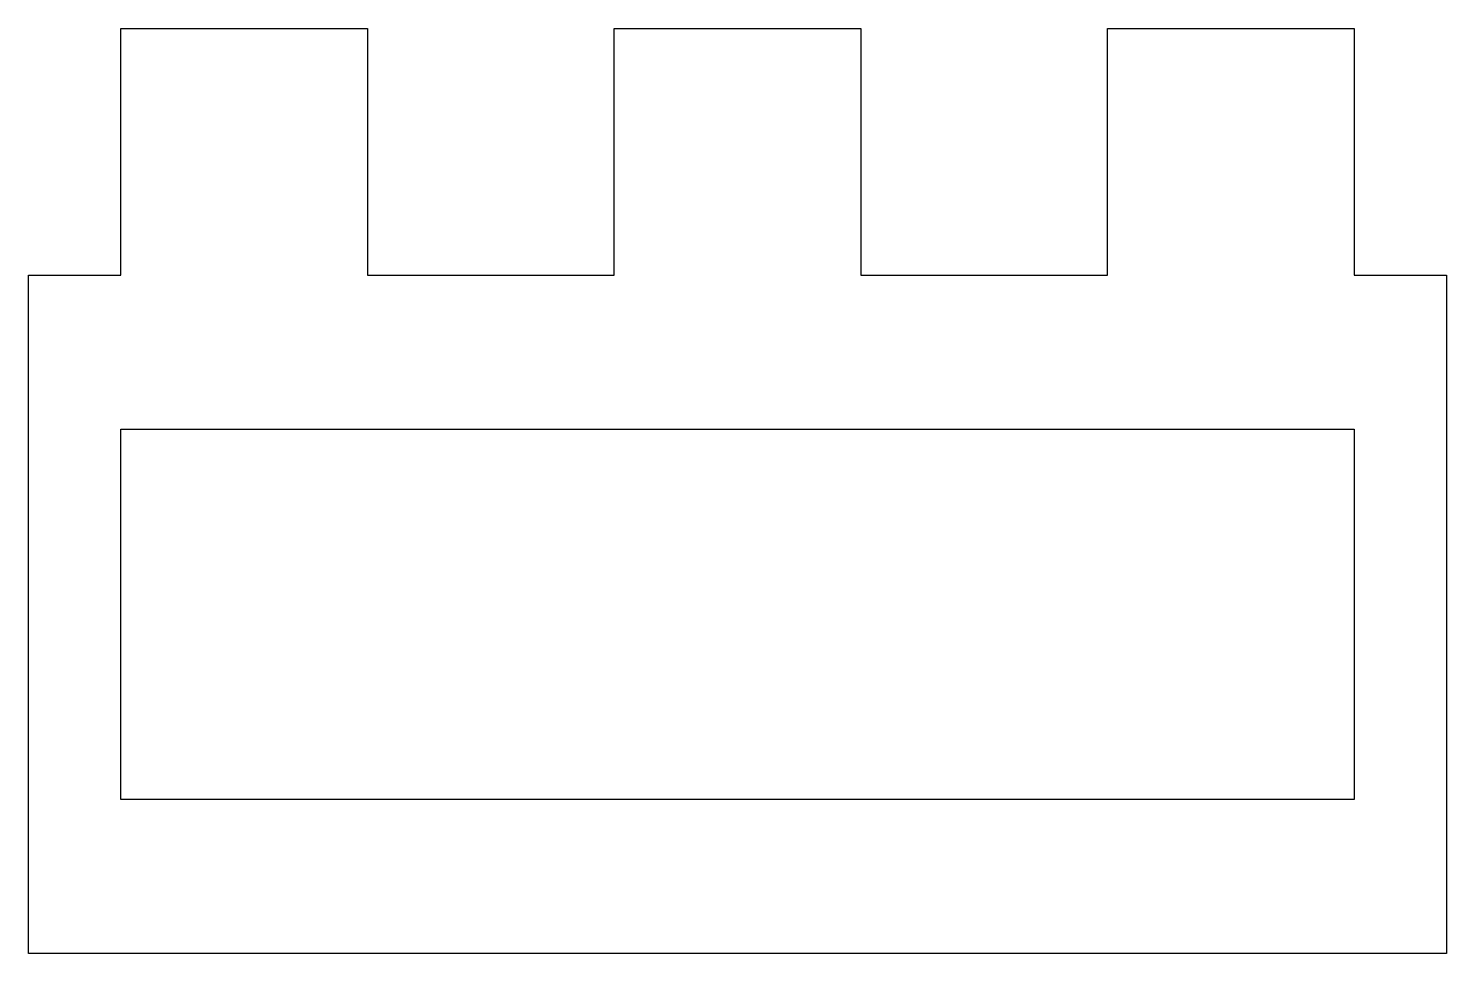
# Model space of a CAD drawing. Header units: millimetres. Extents: x -11.5 to 11.5, y -5.5 to 9.5.
import ezdxf

# ---------------------------------------------------------------- set-up
doc = ezdxf.new("R2010")
doc.units = ezdxf.units.MM
doc.layers.get('0').update_dxf_attribs({"linetype": 'CONTINUOUS'})

msp = doc.modelspace()

# ---------------------------------------------------------------- linework, layer by layer
for p, q in [((-10, 9.5), (-6, 9.5)), ((-10, 5.5), (-10, 9.5)), ((-6, 9.5), (-6, 5.5)), ((-2, 9.5), (2, 9.5)), ((-2, 5.5), (-2, 9.5)), ((2, 9.5), (2, 5.5)), ((6, 9.5), (10, 9.5)), ((6, 5.5), (6, 9.5)), ((10, 9.5), (10, 5.5)), ((-11.5, -5.5), (-11.5, 5.5)), ((-11.5, 5.5), (-10, 5.5)), ((-6, 5.5), (-2, 5.5)), ((2, 5.5), (6, 5.5)), ((10, 5.5), (11.5, 5.5)), ((11.5, 5.5), (11.5, -5.5)), ((11.5, -5.5), (-11.5, -5.5))]:
    msp.add_line(p, q)
msp.add_lwpolyline([(-10, 3), (10, 3), (10, -3), (-10, -3)], close=True)

doc.saveas('drawing.dxf')
